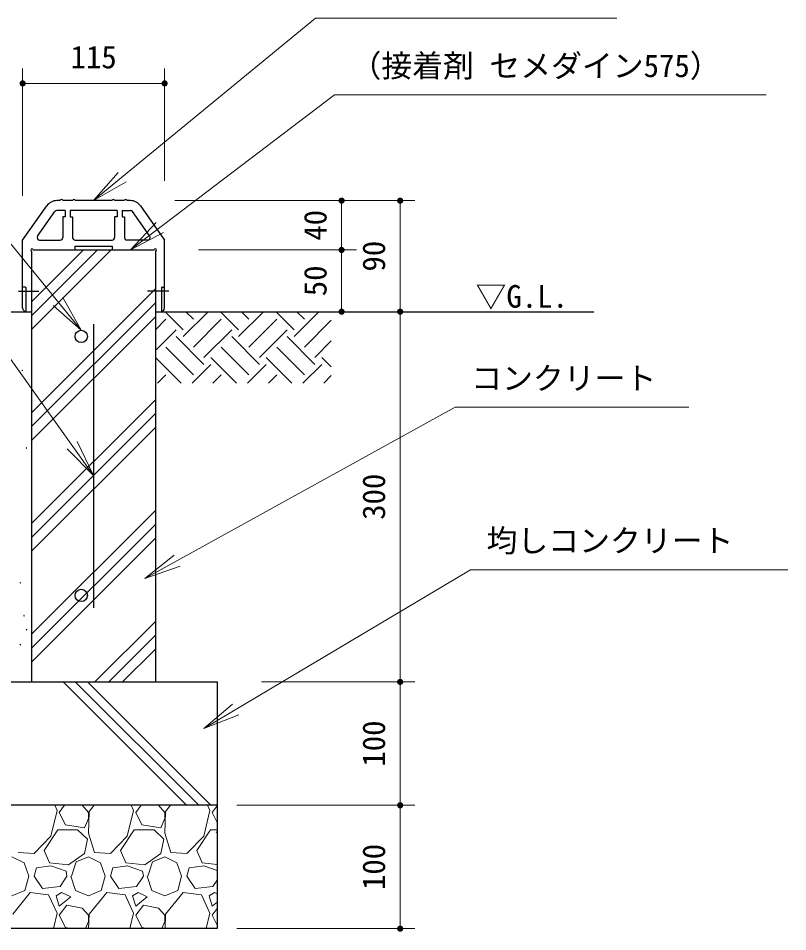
# Model space of a CAD drawing. Units: millimetres at full size, sheet at 1:10. Extents: x 150 to 4050, y 150 to 2820.
# Drawn here: x 2652 to 3276, y 1418 to 2158 of the extents above; entities that cross this region are included whole.
import ezdxf
from ezdxf.enums import TextEntityAlignment as Align

# ---------------------------------------------------------------- set-up
doc = ezdxf.new("R2010")
doc.units = ezdxf.units.MM
doc.header["$LTSCALE"] = 10
for name, color, linetype, lineweight in [('D-STR-3', 27, 'Continuous', 9), ('D-STR-DIM\u3000寸法線、寸法値', 7, 'Continuous', 13), ('D-STR-HTXT\u3000旗上げ', 7, 'Continuous', 13), ('D-STR\u3000構造物外形線', 1, 'Continuous', 25)]:
    doc.layers.add(name, color=color, linetype=linetype, lineweight=lineweight)
doc.layers.add('D-STR-TXT\u3000文字列', color=7, linetype='Continuous')
doc.styles.add('ＭＳ ゴシック', font='')
doc.styles.get('ＭＳ ゴシック').set_extended_font_data('MS Gothic')

# ---------------------------------------------------------------- blocks, each defined once
blk = doc.blocks.new('filled_dot')
at = {"color": 0, "linetype": 'Continuous', "lineweight": -2, "const_width": 1.25}
blk.add_lwpolyline([(-0.625, 0, 1), (0.625, 0, 1)], format="xyb", close=True, dxfattribs=at)
blk = doc.blocks.new('open_arrow')
at = {"color": 0, "linetype": 'Continuous', "lineweight": -2}
blk.add_lwpolyline([(7.5, 1.25), (0, 0), (7.5, -1.25)], dxfattribs=at)

msp = doc.modelspace()

# ---------------------------------------------------------------- linework, layer by layer
at = {"layer": 'D-STR-3'}
for p, q in [((2683.67, 1515.93), (2681.78, 1520.1)), ((2689.86, 1520.1), (2685.53, 1514.26)), ((2709.05, 1514.26), (2704.1, 1520.09)), ((2713.74, 1520.1), (2709.67, 1515.09)), ((2745.56, 1515.93), (2743.67, 1520.1)), ((2751.76, 1520.1), (2747.42, 1514.26)), ((2770.94, 1514.26), (2765.99, 1520.09)), ((2775.63, 1520.1), (2771.56, 1515.09)), ((2807.46, 1515.93), (2805.56, 1520.1)), ((2813.33, 1519.66), (2809.31, 1514.26)), ((2678.72, 1495.09), (2683.67, 1515.93)), ((2685.53, 1514.26), (2690.48, 1504.26)), ((2709.67, 1515.09), (2709.05, 1497.59)), ((2709.05, 1509.26), (2709.05, 1514.26)), ((2740.61, 1495.09), (2745.56, 1515.93)), ((2747.42, 1514.26), (2752.37, 1504.26)), ((2771.56, 1515.09), (2770.94, 1497.59)), ((2770.94, 1509.26), (2770.94, 1514.26)), ((2802.51, 1495.09), (2807.46, 1515.93)), ((2809.31, 1514.26), (2813.33, 1506.15)), ((2690.48, 1504.26), (2705.95, 1501.76)), ((2705.95, 1501.76), (2709.05, 1509.26)), ((2752.37, 1504.26), (2767.85, 1501.76)), ((2767.85, 1501.76), (2770.94, 1509.26)), ((2673.15, 1483.43), (2684.29, 1500.09)), ((2684.29, 1500.09), (2700.38, 1500.09)), ((2700.38, 1500.09), (2708.43, 1492.59)), ((2709.05, 1497.59), (2714, 1481.76)), ((2735.04, 1483.43), (2746.18, 1500.09)), ((2746.18, 1500.09), (2762.27, 1500.09)), ((2762.27, 1500.09), (2770.32, 1492.59)), ((2770.94, 1497.59), (2775.89, 1481.76)), ((2796.93, 1483.43), (2808.08, 1500.09)), ((2808.08, 1500.09), (2813.33, 1500.09)), ((2665.1, 1480.93), (2678.72, 1495.09)), ((2708.43, 1492.59), (2705.95, 1480.93)), ((2727, 1480.93), (2740.61, 1495.09)), ((2770.32, 1492.59), (2767.85, 1480.93)), ((2788.89, 1480.93), (2802.51, 1495.09)), ((2652.1, 1481.76), (2665.1, 1480.93)), ((2677.48, 1473.43), (2673.15, 1483.43)), ((2705.95, 1480.93), (2692.95, 1471.76)), ((2714, 1481.76), (2727, 1480.93)), ((2739.37, 1473.43), (2735.04, 1483.43)), ((2767.85, 1480.93), (2754.85, 1471.76)), ((2775.89, 1481.76), (2788.89, 1480.93)), ((2801.27, 1473.43), (2796.93, 1483.43)), ((2647.14, 1478.43), (2657.05, 1473.43)), ((2657.06, 1473.41), (2660.78, 1462.58)), ((2692.95, 1471.76), (2677.48, 1473.43)), ((2695.43, 1462.6), (2699.14, 1474.26)), ((2699.15, 1474.26), (2709.06, 1478.43)), ((2709.04, 1478.43), (2718.94, 1473.43)), ((2718.96, 1473.41), (2722.67, 1462.58)), ((2754.85, 1471.76), (2739.37, 1473.43)), ((2757.32, 1462.6), (2761.04, 1474.26)), ((2761.05, 1474.26), (2770.95, 1478.43)), ((2770.93, 1478.43), (2780.83, 1473.43)), ((2780.85, 1473.41), (2784.56, 1462.58)), ((2813.33, 1472.13), (2801.27, 1473.43)), ((2665.1, 1462.59), (2666.96, 1469.26)), ((2678.74, 1470.93), (2666.99, 1469.26)), ((2691.1, 1466.76), (2678.72, 1470.93)), ((2691.72, 1462.59), (2691.1, 1466.76)), ((2727, 1462.59), (2728.85, 1469.26)), ((2740.64, 1470.93), (2728.88, 1469.26)), ((2752.99, 1466.76), (2740.61, 1470.93)), ((2753.61, 1462.59), (2752.99, 1466.76)), ((2788.89, 1462.59), (2790.75, 1469.26)), ((2802.53, 1470.93), (2790.77, 1469.26)), ((2813.33, 1467.28), (2802.5, 1470.93)), ((2657.67, 1450.91), (2660.77, 1462.58)), ((2671.91, 1452.59), (2665.1, 1462.59)), ((2691.72, 1462.59), (2686.15, 1454.26)), ((2694.81, 1462.59), (2698.52, 1450.93)), ((2719.56, 1450.91), (2722.66, 1462.58)), ((2733.8, 1452.59), (2727, 1462.59)), ((2753.61, 1462.59), (2748.04, 1454.26)), ((2756.7, 1462.59), (2760.42, 1450.93)), ((2781.46, 1450.91), (2784.55, 1462.58)), ((2795.7, 1452.59), (2788.89, 1462.59)), ((2813.33, 1459.34), (2809.93, 1454.26)), ((2686.15, 1454.26), (2671.91, 1452.59)), ((2748.04, 1454.26), (2733.8, 1452.59)), ((2809.93, 1454.26), (2795.7, 1452.59)), ((2647.15, 1446.76), (2657.67, 1450.92)), ((2662.01, 1449.26), (2647.77, 1431.76)), ((2676.86, 1447.59), (2662.01, 1449.26)), ((2683.67, 1432.59), (2676.86, 1447.59)), ((2687.38, 1449.26), (2683.05, 1446.76)), ((2683.05, 1446.76), (2685.53, 1438.43)), ((2685.53, 1438.43), (2694.81, 1445.93)), ((2694.81, 1445.93), (2687.38, 1449.26)), ((2698.52, 1450.93), (2709.05, 1446.76)), ((2709.04, 1446.76), (2719.57, 1450.92)), ((2723.9, 1449.26), (2709.67, 1431.76)), ((2738.76, 1447.59), (2723.9, 1449.26)), ((2745.56, 1432.59), (2738.76, 1447.59)), ((2749.28, 1449.26), (2744.94, 1446.76)), ((2744.94, 1446.76), (2747.42, 1438.43)), ((2747.42, 1438.43), (2756.7, 1445.93)), ((2756.7, 1445.93), (2749.28, 1449.26)), ((2760.42, 1450.93), (2770.94, 1446.76)), ((2770.94, 1446.76), (2781.46, 1450.92)), ((2785.79, 1449.26), (2771.56, 1431.76)), ((2800.65, 1447.59), (2785.79, 1449.26)), ((2807.46, 1432.59), (2800.65, 1447.59)), ((2811.17, 1449.26), (2806.84, 1446.76)), ((2806.84, 1446.76), (2809.31, 1438.43)), ((2813.33, 1448.29), (2811.17, 1449.26)), ((2691.72, 1439.26), (2685.53, 1430.93)), ((2704.1, 1436.76), (2691.72, 1439.26)), ((2709.05, 1430.93), (2704.1, 1436.76)), ((2753.61, 1439.26), (2747.42, 1430.93)), ((2765.99, 1436.76), (2753.61, 1439.26)), ((2770.94, 1430.93), (2765.99, 1436.76)), ((2809.31, 1438.43), (2813.33, 1441.67)), ((2813.33, 1436.33), (2809.31, 1430.93)), ((2680.7, 1420.1), (2683.67, 1432.59)), ((2685.53, 1430.93), (2690.48, 1420.93)), ((2709.05, 1425.93), (2709.05, 1430.93)), ((2709.67, 1431.76), (2709.25, 1420.1)), ((2742.59, 1420.1), (2745.56, 1432.59)), ((2747.42, 1430.93), (2752.37, 1420.93)), ((2770.94, 1425.93), (2770.94, 1430.93)), ((2771.56, 1431.76), (2771.15, 1420.1)), ((2804.49, 1420.1), (2807.46, 1432.59)), ((2809.31, 1430.93), (2813.33, 1422.82)), ((2706.64, 1420.1), (2709.05, 1425.93)), ((2768.53, 1420.1), (2770.94, 1425.93)), ((2690.48, 1420.93), (2695.61, 1420.1)), ((2752.37, 1420.93), (2757.5, 1420.1))]:
    msp.add_line(p, q, dxfattribs=at)
at = {"layer": 'D-STR-DIM\u3000寸法線、寸法値'}
for p, q in [((2655.83, 2013.95), (2655.83, 2117.1)), ((2770.83, 2026.1), (2770.83, 2117.1)), ((2770.83, 2105.1), (2655.83, 2105.1)), ((2779.12, 2010.1), (2926.23, 2010.1)), ((2820.23, 2010.1), (2973.64, 2010.1)), ((2914.23, 1970.1), (2914.23, 2010.1)), ((2961.64, 1920.1), (2961.64, 2010.1)), ((2798.33, 1970.1), (2926.23, 1970.1)), ((2798.33, 1970.1), (2926.23, 1970.1)), ((2914.23, 1920.1), (2914.23, 1970.1)), ((2860.23, 1920.1), (2973.64, 1920.1)), ((2877.64, 1920.1), (2926.23, 1920.1)), ((2956.95, 1920.1), (2973.64, 1920.1)), ((2961.64, 1620.1), (2961.64, 1920.1)), ((2849.33, 1620.1), (2973.64, 1620.1)), ((2849.33, 1620.1), (2973.64, 1620.1)), ((2961.64, 1520.1), (2961.64, 1620.1)), ((2829.33, 1520.1), (2973.64, 1520.1)), ((2849.33, 1520.1), (2973.64, 1520.1)), ((2961.64, 1420.1), (2961.64, 1520.1)), ((2829.33, 1420.1), (2973.64, 1420.1))]:
    msp.add_line(p, q, dxfattribs=at)
at = {"layer": 'D-STR-HTXT\u3000旗上げ'}
for points in [[(2713.33, 2010.1), (2892.95, 2157.9), (2896.95, 2157.9), (3137.28, 2157.9), (3017.12, 2157.9)], [(2743.16, 1970.1), (2908.5, 2095.86), (2912.5, 2095.86), (3258.2, 2095.86), (3085.35, 2095.86)], [(2703.34, 1905.1), (2579.13, 2057.13), (2575.13, 2057.13), (2415.06, 2057.13), (2495.09, 2057.13)], [(2713.33, 1787.47), (2572.99, 1983.81), (2568.99, 1983.81), (2360.17, 1983.81), (2464.58, 1983.81)], [(2754.77, 1703.82), (3006.32, 1842.65), (3010.32, 1842.65), (3195.52, 1842.65), (3102.92, 1842.65)], [(2802.68, 1582.28), (3018.71, 1710.99), (3022.71, 1710.99), (3275.59, 1710.99), (3149.15, 1710.99)]]:
    msp.add_lwpolyline(points, dxfattribs=at)
at = {"layer": 'D-STR\u3000構造物外形線'}
for p, q in [((2686.33, 2010.1), (2683.53, 2010.1)), ((2696.33, 2010.1), (2688.33, 2010.1)), ((2728.33, 2010.1), (2698.33, 2010.1)), ((2738.33, 2010.1), (2730.33, 2010.1)), ((2743.12, 2010.1), (2740.33, 2010.1)), ((2655.83, 1977.95), (2675.34, 2005.83)), ((2667.9, 1981.24), (2681.9, 2001.24)), ((2690.33, 2002.1), (2683.53, 2002.1)), ((2690.33, 2002.1), (2690.33, 1997.1)), ((2732.33, 2002.1), (2694.33, 2002.1)), ((2694.33, 2002.1), (2694.33, 1997.1)), ((2732.33, 2002.1), (2732.33, 1997.1)), ((2736.33, 2002.1), (2736.33, 1997.1)), ((2736.33, 2002.1), (2743.12, 2002.1)), ((2758.76, 1981.24), (2744.76, 2001.24)), ((2751.31, 2005.83), (2770.83, 1977.95)), ((2690.33, 1997.1), (2688.33, 1997.1)), ((2688.33, 1997.1), (2688.33, 1980.1)), ((2694.33, 1997.1), (2696.33, 1997.1)), ((2696.33, 1997.1), (2696.33, 1980.1)), ((2732.33, 1997.1), (2730.33, 1997.1)), ((2730.33, 1997.1), (2730.33, 1980.1)), ((2736.33, 1997.1), (2738.33, 1997.1)), ((2738.33, 1997.1), (2738.33, 1980.1)), ((2655.83, 1923.1), (2655.83, 1977.95)), ((2669.53, 1978.1), (2686.33, 1978.1)), ((2698.33, 1978.1), (2728.33, 1978.1)), ((2757.12, 1978.1), (2740.33, 1978.1)), ((2770.83, 1923.1), (2770.83, 1977.95)), ((2663.33, 1928.3), (2705.12, 1970.1)), ((2663.33, 1917.08), (2716.35, 1970.1)), ((2663.33, 1905.85), (2727.57, 1970.1)), ((2664.33, 1970.1), (2762.33, 1970.1)), ((2698.33, 1973.1), (2728.33, 1973.1)), ((2698.33, 1970.1), (2698.33, 1973.1)), ((2728.33, 1973.1), (2728.33, 1970.1)), ((2663.33, 1620.1), (2663.33, 1969.1)), ((2663.33, 1920.1), (2663.33, 1969.1)), ((2763.33, 1969.1), (2763.33, 1620.1)), ((2763.33, 1969.1), (2763.33, 1920.1)), ((2657.83, 1940.1), (2656.33, 1940.1)), ((2658.33, 1939.6), (2658.33, 1920.14)), ((2768.33, 1939.6), (2768.33, 1920.14)), ((2768.83, 1940.1), (2770.33, 1940.1)), ((2652.48, 1936.61), (2669.02, 1936.61)), ((2663.33, 1838.5), (2763.33, 1938.5)), ((2774.29, 1936.61), (2756.99, 1936.61)), ((2663.33, 1827.28), (2763.33, 1927.28)), ((2330.32, 1920.1), (2663.33, 1920.1)), ((2763.33, 1920.1), (3118.56, 1920.1)), ((2763.33, 1920.1), (2767.83, 1920.1)), ((2785.87, 1905.5), (2771.26, 1920.1)), ((2783.33, 1920.1), (2971.64, 1920.1)), ((2785.87, 1899.88), (2806.08, 1920.1)), ((2794.28, 1913.92), (2788.1, 1920.1)), ((2830.77, 1905.5), (2816.17, 1920.1)), ((2830.77, 1899.88), (2850.98, 1920.1)), ((2839.19, 1913.92), (2833, 1920.1)), ((2838.33, 1920.1), (2971.64, 1920.1)), ((2875.67, 1905.5), (2861.07, 1920.1)), ((2875.67, 1899.88), (2895.88, 1920.1)), ((2884.09, 1913.92), (2877.91, 1920.1)), ((2663.33, 1816.05), (2763.33, 1916.05)), ((2713.33, 1910.1), (2713.33, 1680.1)), ((2763.33, 1905.41), (2771.83, 1913.92)), ((2794.28, 1891.46), (2816.74, 1913.92)), ((2839.19, 1891.46), (2861.64, 1913.92)), ((2884.09, 1891.46), (2905.83, 1913.2)), ((2763.33, 1888.57), (2780.25, 1905.5)), ((2802.7, 1883.05), (2825.15, 1905.5)), ((2847.6, 1883.05), (2870.06, 1905.5)), ((2802.7, 1877.43), (2780.25, 1899.88)), ((2847.6, 1877.43), (2825.15, 1899.88)), ((2892.51, 1877.43), (2870.06, 1899.88)), ((2892.51, 1883.05), (2905.83, 1896.37)), ((2794.28, 1869.01), (2771.83, 1891.46)), ((2839.19, 1869.01), (2816.74, 1891.46)), ((2884.09, 1869.01), (2861.64, 1891.46)), ((2784.19, 1862.28), (2763.41, 1883.05)), ((2829.1, 1862.26), (2808.32, 1883.05)), ((2874.01, 1862.25), (2853.22, 1883.05)), ((2905.83, 1875.34), (2898.12, 1883.05)), ((2763.33, 1877.35), (2763.41, 1877.43)), ((2793.16, 1862.27), (2808.32, 1877.43)), ((2838.04, 1862.26), (2853.22, 1877.43)), ((2882.93, 1862.25), (2898.12, 1877.43)), ((2765.1, 1862.28), (2771.83, 1869.01)), ((2809.99, 1862.27), (2816.74, 1869.01)), ((2854.88, 1862.25), (2861.64, 1869.01)), ((2899.77, 1862.24), (2905.83, 1868.3)), ((2663.33, 1748.7), (2763.33, 1848.7)), ((2663.33, 1737.47), (2763.33, 1837.47)), ((2663.33, 1726.25), (2763.33, 1826.25)), ((2663.33, 1658.9), (2763.33, 1758.9)), ((2663.33, 1647.67), (2763.33, 1747.67)), ((2663.33, 1636.44), (2763.33, 1736.44)), ((2714.33, 1620.1), (2763.33, 1669.09)), ((2725.56, 1620.1), (2763.33, 1657.87)), ((2736.78, 1620.1), (2763.33, 1646.64)), ((2613.33, 1620.1), (2813.33, 1620.1)), ((2625.94, 1620.1), (2813.33, 1620.1)), ((2688.53, 1620.1), (2788.53, 1520.1)), ((2698.43, 1620.1), (2798.43, 1520.1)), ((2708.33, 1620.1), (2808.33, 1520.1)), ((2813.33, 1620.1), (2813.33, 1520.1)), ((2813.33, 1520.1), (2613.33, 1520.1)), ((2813.33, 1520.1), (2813.33, 1420.1)), ((2813.33, 1498.78), (2812.66, 1497.82)), ((2813.33, 1420.1), (2474.6, 1420.1))]:
    msp.add_line(p, q, dxfattribs=at)
for centre in [(2703.33, 1900.1), (2703.33, 1690.1)]:
    msp.add_circle(centre, 5, dxfattribs=at)
for centre, radius, start, end in [((2683.53, 2000.1), 10, 90, 145.00797), ((2687.33, 2010.1), 1, 0, 180), ((2697.33, 2010.1), 1, 0, 180), ((2729.33, 2010.1), 1, 0, 180), ((2739.33, 2010.1), 1, 0, 180), ((2743.12, 2000.1), 10, 34.99202, 90), ((2683.53, 2000.1), 2, 90, 145.00797), ((2743.12, 2000.1), 2, 34.99202, 90), ((2669.53, 1980.1), 2, 145.00797, 270), ((2686.33, 1980.1), 2, 270, 0), ((2698.33, 1980.1), 2, 180, 270), ((2728.33, 1980.1), 2, 270, 0), ((2740.33, 1980.1), 2, 180, 270), ((2757.12, 1980.1), 2, 270, 34.99202), ((2663.33, 1970.1), 1, 0, 270), ((2763.33, 1970.1), 1, 270, 180), ((2656.33, 1940.6), 0.5, 180, 270), ((2657.83, 1939.6), 0.5, 0, 90), ((2768.83, 1939.6), 0.5, 90, 180), ((2770.33, 1940.6), 0.5, 270, 0), ((2658.83, 1923.1), 3, 180, 270), ((2767.83, 1923.1), 3, 270, 0), ((2655.61, 1872.44), 0.188, 0, 180), ((2655.61, 1872.44), 0.188, 180, 0), ((2658.8, 1809.65), 0.188, 0, 180), ((2658.8, 1809.65), 0.188, 180, 0), ((2653.89, 1700.36), 0.188, 0, 180), ((2653.89, 1700.36), 0.188, 180, 0), ((2656.85, 1673.66), 0.188, 0, 180), ((2656.85, 1673.66), 0.188, 180, 0), ((2659.09, 1662.52), 0.188, 0, 180), ((2659.09, 1662.52), 0.188, 180, 0), ((2653.89, 1650.36), 0.188, 0, 180), ((2653.89, 1650.36), 0.188, 180, 0)]:
    msp.add_arc(centre, radius, start, end, dxfattribs=at)

# ---------------------------------------------------------------- block references
at = {"layer": 'D-STR-DIM\u3000寸法線、寸法値', "xscale": 2, "yscale": 2}
msp.add_blockref('filled_dot', (2655.83, 2105.1), dxfattribs=at)
for p, rotation in [((2770.83, 2105.1), 180), ((2914.23, 2010.1), 270), ((2961.64, 2010.1), 270), ((2914.23, 1970.1), 90), ((2914.23, 1970.1), 270), ((2914.23, 1920.1), 90), ((2961.64, 1920.1), 90), ((2961.64, 1920.1), 270), ((2961.64, 1620.1), 90), ((2961.64, 1620.1), 270), ((2961.64, 1520.1), 90), ((2961.64, 1520.1), 270), ((2961.64, 1420.1), 90)]:
    msp.add_blockref('filled_dot', p, dxfattribs=dict(at, rotation=rotation))
at = {"layer": 'D-STR-HTXT\u3000旗上げ', "xscale": 4, "yscale": 4}
for p, rotation in [((2713.33, 2010.1), 39.4), ((2743.16, 1970.1), 37.3), ((2703.34, 1905.1), 129.2), ((2713.33, 1787.47), 125.6), ((2754.77, 1703.82), 28.9), ((2802.68, 1582.28), 30.8)]:
    msp.add_blockref('open_arrow', p, dxfattribs=dict(at, rotation=rotation))

# ---------------------------------------------------------------- texts
at = {"layer": 'D-STR-DIM\u3000寸法線、寸法値', "style": 'ＭＳ ゴシック'}
msp.add_text('115', height=18.33, dxfattribs=at).set_placement((2713.33, 2126.47), align=Align.MIDDLE_CENTER)
for s, p in [('40', (2892.85, 1990.1)), ('90', (2940.26, 1965.1)), ('50', (2892.85, 1945.1)), ('300', (2940.26, 1770.1)), ('100', (2940.26, 1570.1)), ('100', (2940.26, 1470.1))]:
    msp.add_text(s, height=18.33, rotation=90, dxfattribs=at).set_placement(p, align=Align.MIDDLE_CENTER)
at = {"layer": 'D-STR-HTXT\u3000旗上げ', "style": 'ＭＳ ゴシック'}
for s, p in [('（接着剤 セメダイン575）', (2921.38, 2104.73)), ('コンクリート', (3019.19, 1851.53)), ('均しコンクリート', (3031.59, 1719.87))]:
    msp.add_text(s, height=18.33, dxfattribs=at).set_placement(p, align=Align.BOTTOM_LEFT)
at = {"layer": 'D-STR-TXT\u3000文字列', "style": 'ＭＳ ゴシック'}
msp.add_text('▽G.L.', height=18.33, dxfattribs=at).set_placement((3022.68, 1941.71), align=Align.TOP_LEFT)

doc.saveas('drawing.dxf')
